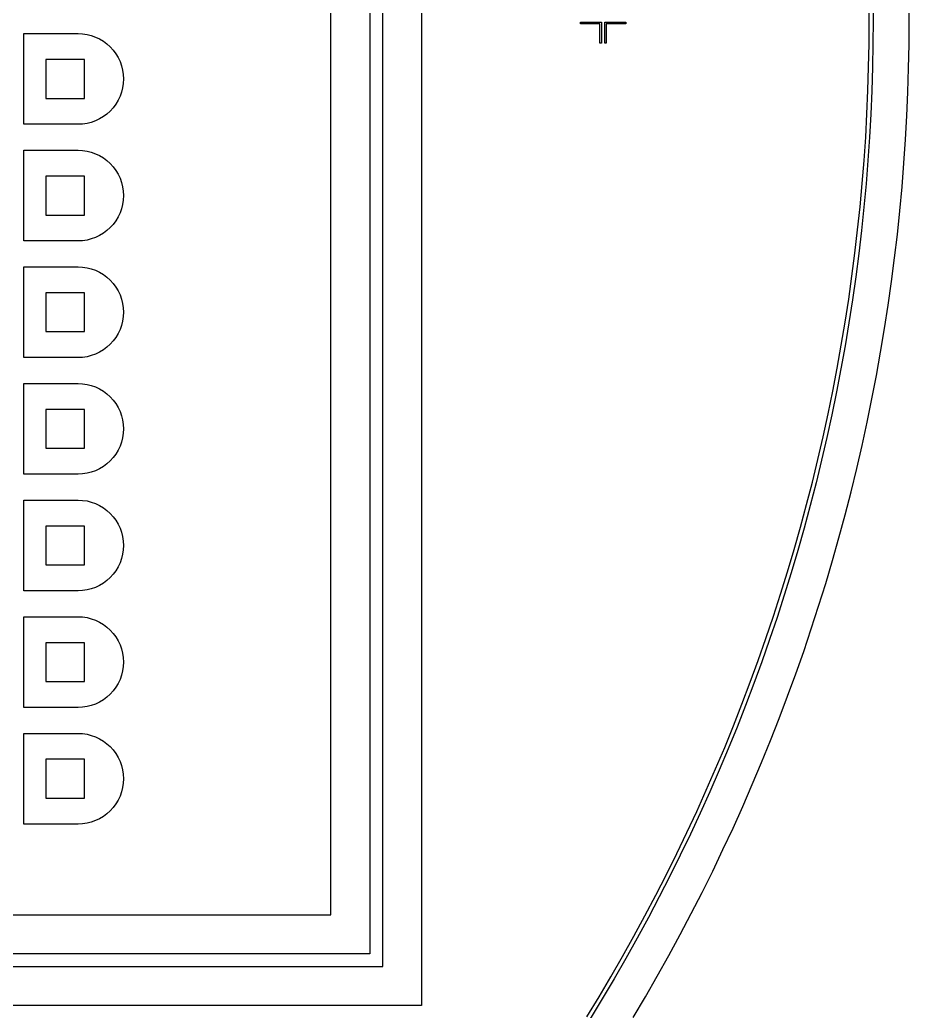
# Model space of a CAD drawing. Extents: x -25 to 123, y -44 to 109.
# Drawn here: x 87.43 to 122.52, y -6.87 to 32.24 of the extents above; entities that cross this region are included whole.
import ezdxf

# ---------------------------------------------------------------- set-up
doc = ezdxf.new("R2010")
doc.units = 0

msp = doc.modelspace()

# ---------------------------------------------------------------- linework, layer by layer
for p, q in [((103.283, 71.0707), (103.283, -6.6469)), ((101.749, -5.11299), (101.749, 69.5368)), ((101.237, 69.0255), (101.237, -4.6017)), ((99.7035, -3.06779), (99.7035, 67.4916)), ((120.942, 32.2119), (120.936, 33.1313)), ((121.086, 33.1332), (121.092, 32.2119)), ((122.517, 32.2119), (122.511, 33.1507)), ((109.546, 32.0841), (109.546, 32.148)), ((109.546, 32.148), (110.377, 32.148)), ((110.313, 32.0841), (109.546, 32.0841)), ((110.313, 31.3171), (110.313, 32.0841)), ((110.377, 32.148), (110.377, 31.3171)), ((110.505, 31.3171), (110.505, 32.148)), ((110.505, 32.148), (111.336, 32.148)), ((111.336, 32.0841), (110.569, 32.0841)), ((110.569, 32.0841), (110.569, 31.3171)), ((111.336, 32.148), (111.336, 32.0841)), ((120.936, 31.2925), (120.942, 32.2119)), ((121.092, 32.2119), (121.086, 31.2906)), ((122.511, 31.2731), (122.517, 32.2119)), ((87.5857, 28.1215), (87.5857, 31.7006)), ((87.5857, 31.7006), (89.7331, 31.7006)), ((89.7331, 31.7006), (89.9085, 31.692)), ((89.9085, 31.692), (90.0823, 31.6662)), ((90.0823, 31.6662), (90.2526, 31.6235)), ((90.2526, 31.6235), (90.418, 31.5644)), ((90.418, 31.5644), (90.5767, 31.4893)), ((90.5767, 31.4893), (90.7274, 31.399)), ((90.7274, 31.399), (90.8684, 31.2944)), ((90.8684, 31.2944), (90.9985, 31.1764)), ((110.377, 31.3171), (110.313, 31.3171)), ((110.569, 31.3171), (110.505, 31.3171)), ((120.919, 30.3732), (120.936, 31.2925)), ((90.9985, 31.1764), (91.1165, 31.0463)), ((91.1165, 31.0463), (91.2211, 30.9053)), ((91.2211, 30.9053), (91.3114, 30.7546)), ((121.086, 31.2906), (121.069, 30.3695)), ((122.494, 30.3345), (122.511, 31.2731)), ((89.9888, 30.678), (88.4549, 30.678)), ((88.4549, 30.678), (88.4549, 29.1441)), ((89.9888, 29.1441), (89.9888, 30.678)), ((91.3114, 30.7546), (91.3865, 30.5959)), ((91.3865, 30.5959), (91.4456, 30.4305)), ((91.4456, 30.4305), (91.4883, 30.2602)), ((91.4883, 30.2602), (91.5141, 30.0864)), ((120.891, 29.4541), (120.919, 30.3732)), ((121.069, 30.3695), (121.041, 29.4486)), ((122.465, 29.3961), (122.494, 30.3345)), ((91.5141, 29.7356), (91.4883, 29.5619)), ((91.5141, 30.0864), (91.5227, 29.911)), ((91.5227, 29.911), (91.5141, 29.7356)), ((91.4456, 29.3916), (91.3865, 29.2262)), ((91.4883, 29.5619), (91.4456, 29.3916)), ((120.852, 28.5355), (120.891, 29.4541)), ((121.041, 29.4486), (121.002, 28.5282)), ((122.425, 28.4582), (122.465, 29.3961)), ((88.4549, 29.1441), (89.9888, 29.1441)), ((91.3114, 29.0675), (91.2211, 28.9168)), ((91.3865, 29.2262), (91.3114, 29.0675)), ((90.9985, 28.6456), (90.8684, 28.5277)), ((91.1165, 28.7758), (90.9985, 28.6456)), ((91.2211, 28.9168), (91.1165, 28.7758)), ((90.2526, 28.1986), (90.0823, 28.1559)), ((90.418, 28.2577), (90.2526, 28.1986)), ((90.5767, 28.3328), (90.418, 28.2577)), ((90.7274, 28.4231), (90.5767, 28.3328)), ((90.8684, 28.5277), (90.7274, 28.4231)), ((120.801, 27.6174), (120.852, 28.5355)), ((121.002, 28.5282), (120.951, 27.6082)), ((122.373, 27.5209), (122.425, 28.4582)), ((89.7331, 28.1215), (87.5857, 28.1215)), ((89.9085, 28.1301), (89.7331, 28.1215)), ((90.0823, 28.1559), (89.9085, 28.1301)), ((120.739, 26.7001), (120.801, 27.6174)), ((120.951, 27.6082), (120.889, 26.689)), ((122.31, 26.5842), (122.373, 27.5209)), ((87.5857, 23.5198), (87.5857, 27.0989)), ((87.5857, 27.0989), (89.7331, 27.0989)), ((89.7331, 27.0989), (89.9085, 27.0903)), ((89.9085, 27.0903), (90.0823, 27.0645)), ((90.0823, 27.0645), (90.2526, 27.0218)), ((90.2526, 27.0218), (90.418, 26.9627)), ((90.418, 26.9627), (90.5767, 26.8876)), ((90.5767, 26.8876), (90.7274, 26.7973)), ((90.7274, 26.7973), (90.8684, 26.6927)), ((90.8684, 26.6927), (90.9985, 26.5747)), ((120.666, 25.7835), (120.739, 26.7001)), ((120.889, 26.689), (120.815, 25.7707)), ((90.9985, 26.5747), (91.1165, 26.4446)), ((91.1165, 26.4446), (91.2211, 26.3036)), ((91.2211, 26.3036), (91.3114, 26.1529)), ((122.235, 25.6484), (122.31, 26.5842)), ((89.9888, 26.0763), (88.4549, 26.0763)), ((88.4549, 26.0763), (88.4549, 24.5424)), ((89.9888, 24.5424), (89.9888, 26.0763)), ((91.3114, 26.1529), (91.3865, 25.9942)), ((91.3865, 25.9942), (91.4456, 25.8288)), ((91.4456, 25.8288), (91.4883, 25.6585)), ((91.4883, 25.6585), (91.5141, 25.4847)), ((91.5141, 25.4847), (91.5227, 25.3093)), ((120.581, 24.868), (120.666, 25.7835)), ((120.815, 25.7707), (120.73, 24.8533)), ((122.149, 24.7136), (122.235, 25.6484)), ((91.5141, 25.1339), (91.4883, 24.9602)), ((91.5227, 25.3093), (91.5141, 25.1339)), ((91.4456, 24.7899), (91.3865, 24.6245)), ((91.4883, 24.9602), (91.4456, 24.7899)), ((120.485, 23.9535), (120.581, 24.868)), ((120.73, 24.8533), (120.635, 23.937)), ((122.051, 23.7799), (122.149, 24.7136)), ((88.4549, 24.5424), (89.9888, 24.5424)), ((91.2211, 24.3151), (91.1165, 24.1741)), ((91.3114, 24.4658), (91.2211, 24.3151)), ((91.3865, 24.6245), (91.3114, 24.4658)), ((90.8684, 23.926), (90.7274, 23.8214)), ((90.9985, 24.0439), (90.8684, 23.926)), ((91.1165, 24.1741), (90.9985, 24.0439)), ((120.379, 23.0403), (120.485, 23.9535)), ((120.635, 23.937), (120.527, 23.0219)), ((89.7331, 23.5198), (87.5857, 23.5198)), ((89.9085, 23.5284), (89.7331, 23.5198)), ((90.0823, 23.5542), (89.9085, 23.5284)), ((90.2526, 23.5969), (90.0823, 23.5542)), ((90.418, 23.656), (90.2526, 23.5969)), ((90.5767, 23.7311), (90.418, 23.656)), ((90.7274, 23.8214), (90.5767, 23.7311)), ((121.942, 22.8475), (122.051, 23.7799)), ((120.26, 22.1284), (120.379, 23.0403)), ((120.527, 23.0219), (120.409, 22.1083)), ((121.821, 21.9165), (121.942, 22.8475)), ((87.5857, 18.9181), (87.5857, 22.4972)), ((87.5857, 22.4972), (89.7331, 22.4972)), ((89.7331, 22.4972), (89.9085, 22.4886)), ((89.9085, 22.4886), (90.0823, 22.4628)), ((90.0823, 22.4628), (90.2526, 22.4201)), ((90.2526, 22.4201), (90.418, 22.361)), ((90.418, 22.361), (90.5767, 22.2859)), ((90.5767, 22.2859), (90.7274, 22.1956)), ((90.7274, 22.1956), (90.8684, 22.091)), ((90.8684, 22.091), (90.9985, 21.973)), ((90.9985, 21.973), (91.1165, 21.8429)), ((120.131, 21.2181), (120.26, 22.1284)), ((120.409, 22.1083), (120.279, 21.1961)), ((121.689, 20.987), (121.821, 21.9165)), ((91.1165, 21.8429), (91.2211, 21.7019)), ((91.2211, 21.7019), (91.3114, 21.5512)), ((91.3114, 21.5512), (91.3865, 21.3925)), ((89.9888, 21.4746), (88.4549, 21.4746)), ((88.4549, 21.4746), (88.4549, 19.9407)), ((89.9888, 19.9407), (89.9888, 21.4746)), ((91.3865, 21.3925), (91.4456, 21.2271)), ((91.4456, 21.2271), (91.4883, 21.0568)), ((119.991, 20.3095), (120.131, 21.2181)), ((120.279, 21.1961), (120.139, 20.2856)), ((91.4883, 21.0568), (91.5141, 20.883)), ((91.5141, 20.883), (91.5227, 20.7076)), ((121.546, 20.0593), (121.689, 20.987)), ((91.4883, 20.3585), (91.4456, 20.1882)), ((91.5141, 20.5322), (91.4883, 20.3585)), ((91.5227, 20.7076), (91.5141, 20.5322)), ((91.3865, 20.0228), (91.3114, 19.8641)), ((91.4456, 20.1882), (91.3865, 20.0228)), ((119.839, 19.4026), (119.991, 20.3095)), ((120.139, 20.2856), (119.987, 19.3769)), ((121.391, 19.1333), (121.546, 20.0593)), ((88.4549, 19.9407), (89.9888, 19.9407)), ((91.1165, 19.5724), (90.9985, 19.4422)), ((91.2211, 19.7134), (91.1165, 19.5724)), ((91.3114, 19.8641), (91.2211, 19.7134)), ((90.7274, 19.2197), (90.5767, 19.1294)), ((90.8684, 19.3243), (90.7274, 19.2197)), ((90.9985, 19.4422), (90.8684, 19.3243)), ((119.676, 18.4977), (119.839, 19.4026)), ((119.987, 19.3769), (119.824, 18.4702)), ((89.7331, 18.9181), (87.5857, 18.9181)), ((89.9085, 18.9267), (89.7331, 18.9181)), ((90.0823, 18.9525), (89.9085, 18.9267)), ((90.2526, 18.9952), (90.0823, 18.9525)), ((90.418, 19.0543), (90.2526, 18.9952)), ((90.5767, 19.1294), (90.418, 19.0543)), ((121.225, 18.2094), (121.391, 19.1333)), ((119.502, 17.5948), (119.676, 18.4977)), ((119.824, 18.4702), (119.649, 17.5655)), ((121.047, 17.2875), (121.225, 18.2094)), ((87.5857, 14.3164), (87.5857, 17.8955)), ((87.5857, 17.8955), (89.7331, 17.8955)), ((89.7331, 17.8955), (89.9085, 17.8869)), ((89.9085, 17.8869), (90.0823, 17.8611)), ((90.0823, 17.8611), (90.2526, 17.8184)), ((90.2526, 17.8184), (90.418, 17.7593)), ((90.418, 17.7593), (90.5767, 17.6842)), ((90.5767, 17.6842), (90.7274, 17.5939)), ((90.7274, 17.5939), (90.8684, 17.4893)), ((90.8684, 17.4893), (90.9985, 17.3713)), ((90.9985, 17.3713), (91.1165, 17.2412)), ((91.1165, 17.2412), (91.2211, 17.1002)), ((119.317, 16.6941), (119.502, 17.5948)), ((119.649, 17.5655), (119.464, 16.663)), ((120.858, 16.3679), (121.047, 17.2875)), ((89.9888, 16.8729), (88.4549, 16.8729)), ((88.4549, 16.8729), (88.4549, 15.339)), ((89.9888, 15.339), (89.9888, 16.8729)), ((91.2211, 17.1002), (91.3114, 16.9495)), ((91.3114, 16.9495), (91.3865, 16.7908)), ((91.3865, 16.7908), (91.4456, 16.6254)), ((91.4456, 16.6254), (91.4883, 16.4551)), ((91.4883, 16.4551), (91.5141, 16.2813)), ((119.121, 15.7957), (119.317, 16.6941)), ((119.464, 16.663), (119.268, 15.7629)), ((91.5141, 16.2813), (91.5227, 16.1059)), ((91.5227, 16.1059), (91.5141, 15.9305)), ((120.658, 15.4507), (120.858, 16.3679)), ((91.4883, 15.7568), (91.4456, 15.5865)), ((91.5141, 15.9305), (91.4883, 15.7568)), ((118.915, 14.8999), (119.121, 15.7957)), ((119.268, 15.7629), (119.06, 14.8652)), ((88.4549, 15.339), (89.9888, 15.339)), ((91.3114, 15.2624), (91.2211, 15.1117)), ((91.3865, 15.4211), (91.3114, 15.2624)), ((91.4456, 15.5865), (91.3865, 15.4211)), ((120.447, 14.536), (120.658, 15.4507)), ((91.1165, 14.9707), (90.9985, 14.8405)), ((91.2211, 15.1117), (91.1165, 14.9707)), ((118.697, 14.0066), (118.915, 14.8999)), ((119.06, 14.8652), (118.842, 13.9702)), ((90.5767, 14.5277), (90.418, 14.4526)), ((90.7274, 14.618), (90.5767, 14.5277)), ((90.8684, 14.7226), (90.7274, 14.618)), ((90.9985, 14.8405), (90.8684, 14.7226)), ((120.224, 13.6239), (120.447, 14.536)), ((89.7331, 14.3164), (87.5857, 14.3164)), ((89.9085, 14.325), (89.7331, 14.3164)), ((90.0823, 14.3508), (89.9085, 14.325)), ((90.2526, 14.3935), (90.0823, 14.3508)), ((90.418, 14.4526), (90.2526, 14.3935)), ((118.468, 13.1161), (118.697, 14.0066)), ((118.842, 13.9702), (118.613, 13.0779)), ((119.991, 12.7147), (120.224, 13.6239)), ((87.5857, 9.71469), (87.5857, 13.2938)), ((87.5857, 13.2938), (89.7331, 13.2938)), ((89.7331, 13.2938), (89.9085, 13.2852)), ((89.9085, 13.2852), (90.0823, 13.2594)), ((90.0823, 13.2594), (90.2526, 13.2167)), ((90.2526, 13.2167), (90.418, 13.1576)), ((90.418, 13.1576), (90.5767, 13.0825)), ((90.5767, 13.0825), (90.7274, 12.9922)), ((90.7274, 12.9922), (90.8684, 12.8876)), ((118.228, 12.2285), (118.468, 13.1161)), ((118.613, 13.0779), (118.372, 12.1884)), ((90.8684, 12.8876), (90.9985, 12.7696)), ((90.9985, 12.7696), (91.1165, 12.6395)), ((91.1165, 12.6395), (91.2211, 12.4985)), ((119.746, 11.8084), (119.991, 12.7147)), ((89.9888, 12.2712), (88.4549, 12.2712)), ((88.4549, 12.2712), (88.4549, 10.7373)), ((89.9888, 10.7373), (89.9888, 12.2712)), ((91.2211, 12.4985), (91.3114, 12.3478)), ((91.3114, 12.3478), (91.3865, 12.1891)), ((91.3865, 12.1891), (91.4456, 12.0237)), ((117.977, 11.3438), (118.228, 12.2285)), ((118.372, 12.1884), (118.121, 11.302)), ((91.4456, 12.0237), (91.4883, 11.8534)), ((91.4883, 11.8534), (91.5141, 11.6796)), ((119.49, 10.9052), (119.746, 11.8084)), ((91.5141, 11.6796), (91.5227, 11.5042)), ((91.5227, 11.5042), (91.5141, 11.3288)), ((117.716, 10.4623), (117.977, 11.3438)), ((91.4456, 10.9848), (91.3865, 10.8194)), ((91.4883, 11.1551), (91.4456, 10.9848)), ((91.5141, 11.3288), (91.4883, 11.1551)), ((118.121, 11.302), (117.859, 10.4188)), ((88.4549, 10.7373), (89.9888, 10.7373)), ((91.3114, 10.6607), (91.2211, 10.51)), ((91.3865, 10.8194), (91.3114, 10.6607)), ((119.223, 10.0051), (119.49, 10.9052)), ((90.9985, 10.2388), (90.8684, 10.1209)), ((91.1165, 10.369), (90.9985, 10.2388)), ((91.2211, 10.51), (91.1165, 10.369)), ((117.443, 9.58411), (117.716, 10.4623)), ((117.859, 10.4188), (117.586, 9.5388)), ((90.2526, 9.79176), (90.0823, 9.74908)), ((90.418, 9.85092), (90.2526, 9.79176)), ((90.5767, 9.92601), (90.418, 9.85092)), ((90.7274, 10.0163), (90.5767, 9.92601)), ((90.8684, 10.1209), (90.7274, 10.0163)), ((118.945, 9.10844), (119.223, 10.0051)), ((89.7331, 9.71469), (87.5857, 9.71469)), ((89.9085, 9.72333), (89.7331, 9.71469)), ((90.0823, 9.74908), (89.9085, 9.72333)), ((117.16, 8.7093), (117.443, 9.58411)), ((117.586, 9.5388), (117.303, 8.66225)), ((118.656, 8.21526), (118.945, 9.10844)), ((87.5857, 5.11299), (87.5857, 8.69209)), ((87.5857, 8.69209), (89.7331, 8.69209)), ((89.7331, 8.69209), (89.9085, 8.68346)), ((89.9085, 8.68346), (90.0823, 8.6577)), ((90.0823, 8.6577), (90.2526, 8.61502)), ((90.2526, 8.61502), (90.418, 8.55586)), ((116.867, 7.83803), (117.16, 8.7093)), ((117.303, 8.66225), (117.008, 7.78923)), ((90.418, 8.55586), (90.5767, 8.48077)), ((90.5767, 8.48077), (90.7274, 8.39049)), ((90.7274, 8.39049), (90.8684, 8.28589)), ((90.8684, 8.28589), (90.9985, 8.16794)), ((118.356, 7.32567), (118.656, 8.21526)), ((90.9985, 8.16794), (91.1165, 8.03781)), ((91.1165, 8.03781), (91.2211, 7.89676)), ((91.2211, 7.89676), (91.3114, 7.74612)), ((116.562, 6.97043), (116.867, 7.83803)), ((89.9888, 7.66949), (88.4549, 7.66949)), ((88.4549, 7.66949), (88.4549, 6.13559)), ((89.9888, 6.13559), (89.9888, 7.66949)), ((91.3114, 7.74612), (91.3865, 7.58737)), ((91.3865, 7.58737), (91.4456, 7.42201)), ((117.008, 7.78923), (116.703, 6.91991)), ((91.4456, 7.42201), (91.4883, 7.25166)), ((91.4883, 7.25166), (91.5141, 7.07794)), ((91.5141, 7.07794), (91.5227, 6.90254)), ((118.045, 6.43983), (118.356, 7.32567)), ((91.5141, 6.72714), (91.4883, 6.55342)), ((91.5227, 6.90254), (91.5141, 6.72714)), ((116.247, 6.10663), (116.562, 6.97043)), ((116.703, 6.91991), (116.388, 6.05437)), ((91.4456, 6.38307), (91.3865, 6.21771)), ((91.4883, 6.55342), (91.4456, 6.38307)), ((117.723, 5.55788), (118.045, 6.43983)), ((88.4549, 6.13559), (89.9888, 6.13559)), ((91.2211, 5.90833), (91.1165, 5.76727)), ((91.3114, 6.05896), (91.2211, 5.90833)), ((91.3865, 6.21771), (91.3114, 6.05896)), ((115.921, 5.24677), (116.247, 6.10663)), ((116.388, 6.05437), (116.061, 5.19278)), ((90.8684, 5.5192), (90.7274, 5.4146)), ((90.9985, 5.63715), (90.8684, 5.5192)), ((91.1165, 5.76727), (90.9985, 5.63715)), ((117.391, 4.67993), (117.723, 5.55788)), ((89.7331, 5.11299), (87.5857, 5.11299)), ((89.9085, 5.12163), (89.7331, 5.11299)), ((90.0823, 5.14738), (89.9085, 5.12163)), ((90.2526, 5.19006), (90.0823, 5.14738)), ((90.418, 5.24922), (90.2526, 5.19006)), ((90.5767, 5.32431), (90.418, 5.24922)), ((90.7274, 5.4146), (90.5767, 5.32431)), ((115.585, 4.39096), (115.921, 5.24677)), ((116.061, 5.19278), (115.725, 4.33527)), ((115.239, 3.53935), (115.585, 4.39096)), ((115.725, 4.33527), (115.377, 3.48195)), ((117.048, 3.80614), (117.391, 4.67993)), ((87.5857, 0.51129), (87.5857, 4.09039)), ((87.5857, 4.09039), (89.7331, 4.09039)), ((89.7331, 4.09039), (89.9085, 4.08176)), ((89.9085, 4.08176), (90.0823, 4.056)), ((90.0823, 4.056), (90.2526, 4.01332)), ((90.2526, 4.01332), (90.418, 3.95416)), ((90.418, 3.95416), (90.5767, 3.87907)), ((90.5767, 3.87907), (90.7274, 3.78879)), ((90.7274, 3.78879), (90.8684, 3.68419)), ((90.8684, 3.68419), (90.9985, 3.56624)), ((90.9985, 3.56624), (91.1165, 3.43611)), ((114.882, 2.69205), (115.239, 3.53935)), ((116.694, 2.93663), (117.048, 3.80614)), ((91.1165, 3.43611), (91.2211, 3.29506)), ((91.2211, 3.29506), (91.3114, 3.14442)), ((91.3114, 3.14442), (91.3865, 2.98567)), ((115.377, 3.48195), (115.019, 2.63295)), ((89.9888, 3.06779), (88.4549, 3.06779)), ((88.4549, 3.06779), (88.4549, 1.53389)), ((89.9888, 1.53389), (89.9888, 3.06779)), ((91.3865, 2.98567), (91.4456, 2.82031)), ((91.4456, 2.82031), (91.4883, 2.64996)), ((116.329, 2.07152), (116.694, 2.93663)), ((91.4883, 2.64996), (91.5141, 2.47624)), ((91.5141, 2.47624), (91.5227, 2.30084)), ((114.514, 1.8492), (114.882, 2.69205)), ((115.019, 2.63295), (114.651, 1.78841)), ((91.5141, 2.12544), (91.4883, 1.95172)), ((91.5227, 2.30084), (91.5141, 2.12544)), ((115.954, 1.21094), (116.329, 2.07152)), ((91.3865, 1.61601), (91.3114, 1.45726)), ((91.4456, 1.78137), (91.3865, 1.61601)), ((91.4883, 1.95172), (91.4456, 1.78137)), ((114.136, 1.01093), (114.514, 1.8492)), ((114.651, 1.78841), (114.273, 0.94846)), ((88.4549, 1.53389), (89.9888, 1.53389)), ((91.2211, 1.30663), (91.1165, 1.16557)), ((91.3114, 1.45726), (91.2211, 1.30663)), ((115.568, 0.35504), (115.954, 1.21094)), ((90.7274, 0.8129), (90.5767, 0.72261)), ((90.8684, 0.9175), (90.7274, 0.8129)), ((90.9985, 1.03545), (90.8684, 0.9175)), ((91.1165, 1.16557), (90.9985, 1.03545)), ((113.748, 0.17734), (114.136, 1.01093)), ((114.273, 0.94846), (113.884, 0.11321)), ((89.7331, 0.51129), (87.5857, 0.51129)), ((89.9085, 0.51993), (89.7331, 0.51129)), ((90.0823, 0.54568), (89.9085, 0.51993)), ((90.2526, 0.58836), (90.0823, 0.54568)), ((90.418, 0.64752), (90.2526, 0.58836)), ((90.5767, 0.72261), (90.418, 0.64752)), ((113.35, -0.6514), (113.748, 0.17734)), ((113.884, 0.11321), (113.485, -0.71719)), ((115.172, -0.49605), (115.568, 0.35504)), ((112.942, -1.4752), (113.35, -0.6514)), ((113.485, -0.71719), (113.076, -1.54265)), ((114.766, -1.34222), (115.172, -0.49605)), ((112.523, -2.29395), (112.942, -1.4752)), ((113.076, -1.54265), (112.657, -2.36302)), ((114.349, -2.18335), (114.766, -1.34222)), ((112.095, -3.10748), (112.523, -2.29395)), ((113.921, -3.01929), (114.349, -2.18335)), ((112.657, -2.36302), (112.227, -3.17819)), ((-7.66949, -3.06779), (99.7035, -3.06779)), ((111.657, -3.9157), (112.095, -3.10748)), ((113.484, -3.84993), (113.921, -3.01929)), ((112.227, -3.17819), (111.788, -3.98802)), ((113.036, -4.67514), (113.484, -3.84993)), ((111.208, -4.71848), (111.657, -3.9157)), ((111.788, -3.98802), (111.339, -4.79242)), ((101.237, -4.6017), (-9.2034, -4.6017)), ((112.579, -5.4948), (113.036, -4.67514)), ((110.75, -5.51569), (111.208, -4.71848)), ((111.339, -4.79242), (110.88, -5.59122)), ((-9.71469, -5.11299), (101.749, -5.11299)), ((110.282, -6.30724), (110.75, -5.51569)), ((110.88, -5.59122), (110.411, -6.38434)), ((112.111, -6.30876), (112.579, -5.4948)), ((103.283, -6.6469), (-11.2486, -6.6469)), ((109.805, -7.09296), (110.282, -6.30724)), ((110.411, -6.38434), (109.932, -7.17165)), ((111.633, -7.11694), (112.111, -6.30876))]:
    msp.add_line(p, q)

doc.saveas('drawing.dxf')
